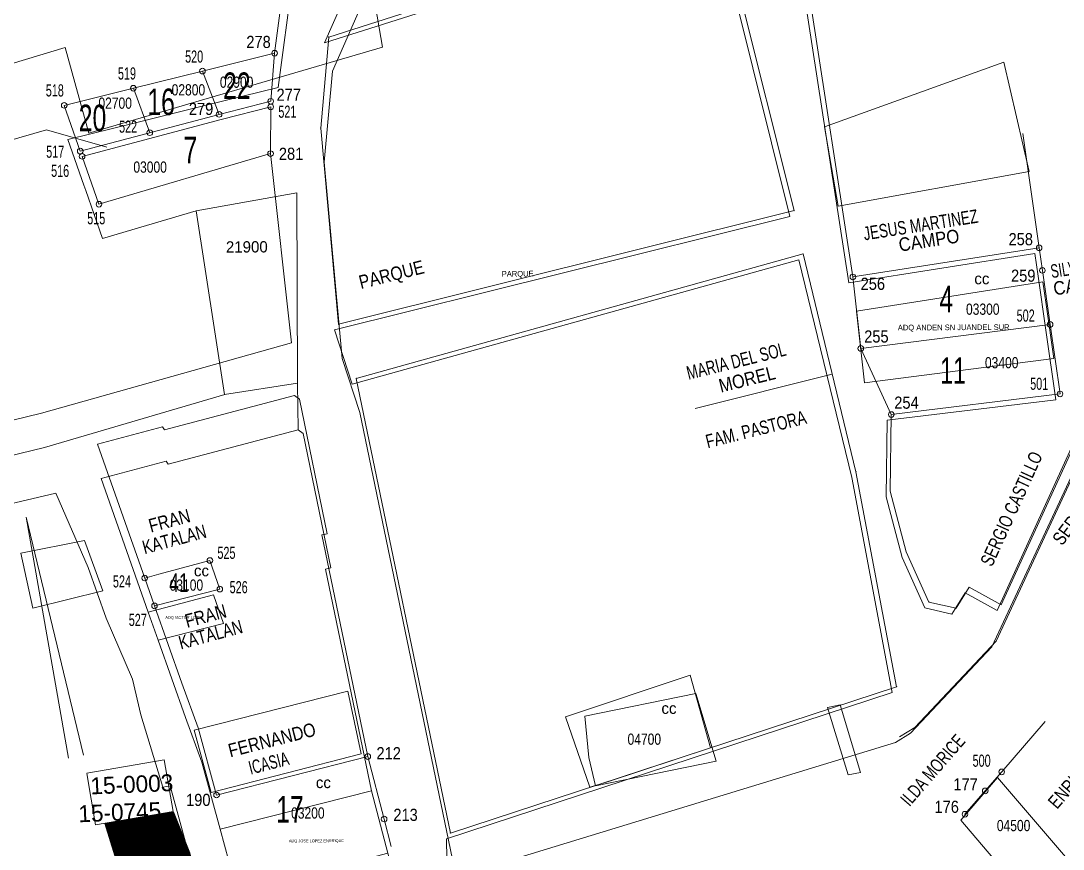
# Model space of a CAD drawing. Header units: inches. Extents: x 610851 to 630254, y 1234683 to 1264905.
# Drawn here: x 623063.3 to 623248.4, y 1244450.3 to 1244597.3 of the extents above; entities that cross this region are included whole.
import ezdxf
from ezdxf.enums import TextEntityAlignment as Align

# ---------------------------------------------------------------- set-up
doc = ezdxf.new("R2010")
doc.units = ezdxf.units.IN
doc.header["$MEASUREMENT"] = 0
for name, color, linetype, lineweight in [('ACTUALIZACION SIT 2011', 7, 'Continuous', 0), ('LAYER000', 7, 'Continuous', 0), ('Level 2', 7, 'Continuous', 0), ('Level 20', 7, 'Continuous', 0), ('Level 3', 7, 'Continuous', 0), ('Level 4', 7, 'Continuous', 0), ('Level 51', 7, 'Continuous', 0), ('Level 7', 7, 'Continuous', 0), ('New Level (0)', 7, 'Continuous', 0), ('PARCELAS', 7, 'Continuous', 0)]:
    doc.layers.add(name, color=color, linetype=linetype, lineweight=lineweight)
doc.styles.add('Styledgn000', font='dgn000.shx')
doc.styles.add('Styledgn003', font='dgn003.shx')
doc.styles.add('Styledgn032', font='dgn032.shx')
doc.styles.add('Styledgn100', font='dgn100.shx')
doc.styles.add('Styledgn108', font='dgn108.shx')
doc.styles.add('Styledgn148', font='dgn148.shx')

msp = doc.modelspace()

# ---------------------------------------------------------------- hatches: boundary and pattern name
h = msp.add_hatch()
h.set_pattern_fill('ANSI31', color=2, angle=-5.1544827)
h.set_pattern_definition([(39.845517273, (-109282.36893, 61008.7882), (-0.080089980256, 0.095971845155), [])])
h.paths.add_polyline_path([(623094.50478, 1244444.08508), (623071.20673, 1244439.59003), (623049.3889, 1244435.14219), (623048.01309, 1244441.15009), (623070.59267, 1244443.80224), (623081.09793, 1244445.83666), (623078.2715, 1244454.79682), (623090.35747, 1244456.87942), (623093.2968, 1244449.61597)])

# ---------------------------------------------------------------- linework, layer by layer
at = {"color": 2}
msp.add_lwpolyline([(623094.50478, 1244444.08508), (623071.20673, 1244439.59003), (623049.3889, 1244435.14219), (623048.01309, 1244441.15009), (623070.59267, 1244443.80224), (623081.09793, 1244445.83666), (623078.2715, 1244454.79682), (623090.35747, 1244456.87942), (623093.2968, 1244449.61597)], close=True, dxfattribs=at)
at = {"layer": 'ACTUALIZACION SIT 2011', "color": 30, "linetype": 'Continuous', "lineweight": 0}
for q in [(623071.78549, 1244466.38656), (623074.47881, 1244466.9483)]:
    msp.add_line((623064.26517, 1244509.1808), q, dxfattribs=at)
at = {"layer": 'ACTUALIZACION SIT 2011', "color": 30, "linetype": 'Continuous', "lineweight": 0, "flags": 128}
msp.add_lwpolyline([(623075.02005, 1244463.75556), (623088.80218, 1244466.09934), (623088.80218, 1244466.09934), (623090.37524, 1244456.96379), (623090.37524, 1244456.96379), (623076.59828, 1244454.58981), (623076.59828, 1244454.58981), (623075.02906, 1244463.68543), (623075.02906, 1244463.68543)], dxfattribs=at)
at = {"layer": 'LAYER000', "color": 4, "linetype": 'Continuous', "lineweight": 0}
for p, q in [((623108.38959, 1244591.57326), (623110.90429, 1244610.69226)), ((623108.38959, 1244591.57326), (623110.90429, 1244610.69226)), ((623108.38959, 1244591.57326), (623110.90429, 1244610.69226)), ((623203.03629, 1244603.89266), (623211.07609, 1244551.84566)), ((623203.03629, 1244603.89266), (623211.07609, 1244551.84566)), ((623203.03629, 1244603.89266), (623211.07609, 1244551.84566)), ((623111.41129, 1244540.12826), (623107.66939, 1244573.74426)), ((623111.41129, 1244540.12826), (623107.66939, 1244573.74426)), ((623111.41129, 1244540.12826), (623107.66939, 1244573.74426)), ((623237.43289, 1244493.64866), (623264.12519, 1244552.16166)), ((623237.43289, 1244493.64866), (623264.12519, 1244552.16166)), ((623237.43289, 1244493.64866), (623264.12519, 1244552.16166)), ((623111.90999, 1244530.78796), (623088.83589, 1244524.71196)), ((623111.90999, 1244530.78796), (623088.83589, 1244524.71196)), ((623111.90999, 1244530.78796), (623088.83589, 1244524.71196)), ((623112.79099, 1244530.14896), (623111.90999, 1244530.78796)), ((623112.79099, 1244530.14896), (623111.90999, 1244530.78796)), ((623112.79099, 1244530.14896), (623111.90999, 1244530.78796)), ((623117.71739, 1244506.25296), (623112.79099, 1244530.14896)), ((623117.71739, 1244506.25296), (623112.79099, 1244530.14896)), ((623117.71739, 1244506.25296), (623112.79099, 1244530.14896)), ((623217.89459, 1244527.41666), (623217.70589, 1244513.82166)), ((623217.89459, 1244527.41666), (623217.70589, 1244513.82166)), ((623217.89459, 1244527.41666), (623217.70589, 1244513.82166)), ((623088.48269, 1244525.22496), (623076.93449, 1244522.15596)), ((623088.48269, 1244525.22496), (623076.93449, 1244522.15596)), ((623088.48269, 1244525.22496), (623076.93449, 1244522.15596)), ((623088.83589, 1244524.71196), (623088.48269, 1244525.22496)), ((623088.83589, 1244524.71196), (623088.48269, 1244525.22496)), ((623088.83589, 1244524.71196), (623088.48269, 1244525.22496)), ((623076.93449, 1244522.15596), (623085.31312, 1244498.38962)), ((623076.93449, 1244522.15596), (623085.31312, 1244498.38962)), ((623076.93449, 1244522.15596), (623085.31312, 1244498.38962)), ((623251.39449, 1244519.13666), (623236.49829, 1244487.21366)), ((623251.39449, 1244519.13666), (623236.49829, 1244487.21366)), ((623251.39449, 1244519.13666), (623236.49829, 1244487.21366)), ((623217.70589, 1244513.82166), (623220.56819, 1244503.03866)), ((623217.70589, 1244513.82166), (623220.56819, 1244503.03866)), ((623217.70589, 1244513.82166), (623220.56819, 1244503.03866)), ((623116.75769, 1244506.04296), (623117.71739, 1244506.25296)), ((623116.75769, 1244506.04296), (623117.71739, 1244506.25296)), ((623116.75769, 1244506.04296), (623117.71739, 1244506.25296)), ((623124.93209, 1244466.70696), (623116.75769, 1244506.04296)), ((623124.93209, 1244466.70696), (623116.75769, 1244506.04296)), ((623124.93209, 1244466.70696), (623116.75769, 1244506.04296)), ((623220.56819, 1244503.03866), (623224.58689, 1244494.11166)), ((623220.56819, 1244503.03866), (623224.58689, 1244494.11166)), ((623220.56819, 1244503.03866), (623224.58689, 1244494.11166)), ((623229.39059, 1244493.02666), (623231.75809, 1244496.78566)), ((623229.39059, 1244493.02666), (623231.75809, 1244496.78566)), ((623229.39059, 1244493.02666), (623231.75809, 1244496.78566)), ((623231.75809, 1244496.78566), (623237.43289, 1244493.64866)), ((623231.75809, 1244496.78566), (623237.43289, 1244493.64866)), ((623231.75809, 1244496.78566), (623237.43289, 1244493.64866)), ((623087.05534, 1244493.44773), (623091.90129, 1244479.70196)), ((623087.05534, 1244493.44773), (623091.90129, 1244479.70196)), ((623087.05534, 1244493.44773), (623091.90129, 1244479.70196)), ((623224.58689, 1244494.11166), (623229.39059, 1244493.02666)), ((623224.58689, 1244494.11166), (623229.39059, 1244493.02666)), ((623224.58689, 1244494.11166), (623229.39059, 1244493.02666)), ((623236.49829, 1244487.21366), (623222.07329, 1244471.88766)), ((623236.49829, 1244487.21366), (623222.07329, 1244471.88766)), ((623236.49829, 1244487.21366), (623222.07329, 1244471.88766)), ((623091.90129, 1244479.70196), (623094.78969, 1244471.77296)), ((623091.90129, 1244479.70196), (623094.78969, 1244471.77296)), ((623091.90129, 1244479.70196), (623094.78969, 1244471.77296)), ((623094.78969, 1244471.77296), (623098.07749, 1244459.87496)), ((623094.78969, 1244471.77296), (623098.07749, 1244459.87496)), ((623094.78969, 1244471.77296), (623098.07749, 1244459.87496)), ((623222.07329, 1244471.88766), (623219.37389, 1244470.22066)), ((623222.07329, 1244471.88766), (623219.37389, 1244470.22066)), ((623222.07329, 1244471.88766), (623219.37389, 1244470.22066)), ((623129.10359, 1244450.73896), (623127.83889, 1244455.60796)), ((623129.10359, 1244450.73896), (623127.83889, 1244455.60796)), ((623129.10359, 1244450.73896), (623127.83889, 1244455.60796))]:
    msp.add_line(p, q, dxfattribs=at)
at = {"layer": 'LAYER000', "color": 4, "linetype": 'Continuous', "lineweight": 0, "flags": 128}
for points in [[(622964.80969, 1244736.16426), (623003.78729, 1244604.57326), (623005.49279, 1244605.05726), (623011.12349, 1244583.67326), (623013.64119, 1244571.34626), (623014.35509, 1244569.18526), (623015.02919, 1244567.93526), (623016.09069, 1244566.76326), (623017.47849, 1244565.93326), (623024.70389, 1244567.86826), (623036.72169, 1244521.48226), (623038.09739, 1244520.64726), (623066.99429, 1244527.67226), (623111.41129, 1244540.12826)], [(622964.80969, 1244736.16426), (623003.78729, 1244604.57326), (623005.49279, 1244605.05726), (623011.12349, 1244583.67326), (623013.64119, 1244571.34626), (623014.35509, 1244569.18526), (623015.02919, 1244567.93526), (623016.09069, 1244566.76326), (623017.47849, 1244565.93326), (623024.70389, 1244567.86826), (623036.72169, 1244521.48226), (623038.09739, 1244520.64726), (623066.99429, 1244527.67226), (623111.41129, 1244540.12826)], [(622964.80969, 1244736.16426), (623003.78729, 1244604.57326), (623005.49279, 1244605.05726), (623011.12349, 1244583.67326), (623013.64119, 1244571.34626), (623014.35509, 1244569.18526), (623015.02919, 1244567.93526), (623016.09069, 1244566.76326), (623017.47849, 1244565.93326), (623024.70389, 1244567.86826), (623036.72169, 1244521.48226), (623038.09739, 1244520.64726), (623066.99429, 1244527.67226), (623111.41129, 1244540.12826)], [(623200.62629, 1244563.62146), (623190.79279, 1244603.13246), (623169.88119, 1244608.41446), (623143.59979, 1244602.62246), (623117.99299, 1244594.44146)], [(623200.62629, 1244563.62146), (623190.79279, 1244603.13246), (623169.88119, 1244608.41446), (623143.59979, 1244602.62246), (623117.99299, 1244594.44146)], [(623200.62629, 1244563.62146), (623190.79279, 1244603.13246), (623169.88119, 1244608.41446), (623143.59979, 1244602.62246), (623117.99299, 1244594.44146)], [(623117.99299, 1244594.44146), (623116.57079, 1244578.28746), (623119.75099, 1244543.45746)], [(623117.99299, 1244594.44146), (623116.57079, 1244578.28746), (623119.75099, 1244543.45746)], [(623117.99299, 1244594.44146), (623116.57079, 1244578.28746), (623119.75099, 1244543.45746)], [(623119.75099, 1244543.45746), (623200.62629, 1244563.62146)], [(623119.75099, 1244543.45746), (623200.62629, 1244563.62146)], [(623119.75099, 1244543.45746), (623200.62629, 1244563.62146)], [(623122.87169, 1244533.83846), (623139.62259, 1244453.10846), (623218.82429, 1244479.07546), (623211.60499, 1244517.26046), (623202.24319, 1244555.92346)], [(623202.24319, 1244555.92346), (623122.87169, 1244533.83846)], [(623122.87169, 1244533.83846), (623139.62259, 1244453.10846), (623218.82429, 1244479.07546), (623211.60499, 1244517.26046), (623202.24319, 1244555.92346)], [(623202.24319, 1244555.92346), (623122.87169, 1244533.83846)], [(623122.87169, 1244533.83846), (623139.62259, 1244453.10846), (623218.82429, 1244479.07546), (623211.60499, 1244517.26046), (623202.24319, 1244555.92346)], [(623202.24319, 1244555.92346), (623122.87169, 1244533.83846)]]:
    msp.add_lwpolyline(points, dxfattribs=at)
at = {"layer": 'LAYER000', "color": 1, "linetype": 'Continuous', "lineweight": 0, "flags": 128}
for points in [[(623051.23049, 1244573.14461), (623067.86063, 1244577.9549), (623078.607, 1244574.90378)], [(623051.23049, 1244573.14461), (623067.86063, 1244577.9549), (623078.607, 1244574.90378)], [(623051.23049, 1244573.14461), (623067.86063, 1244577.9549), (623078.607, 1244574.90378)], [(623244.15729, 1244557.03266), (623241.25041, 1244577.34136)], [(623244.15729, 1244557.03266), (623241.25041, 1244577.34136)], [(623244.15729, 1244557.03266), (623241.25041, 1244577.34136)], [(623207.41236, 1244534.57549), (623183.07225, 1244528.50696)], [(623207.41236, 1244534.57549), (623183.07225, 1244528.50696)], [(623207.41236, 1244534.57549), (623183.07225, 1244528.50696)], [(623237.50333, 1244463.98021), (623245.25282, 1244472.9134)], [(623237.50333, 1244463.98021), (623245.25282, 1244472.9134)], [(623237.50333, 1244463.98021), (623245.25282, 1244472.9134)]]:
    msp.add_lwpolyline(points, dxfattribs=at)
at = {"layer": 'LAYER000', "color": 1, "linetype": 'Continuous', "lineweight": 0}
for p in [(623117.99299, 1244594.44646), (623117.99299, 1244594.44646), (623117.99299, 1244594.44646), (623200.62629, 1244563.62646), (623200.62629, 1244563.62646), (623200.62629, 1244563.62646), (623202.24319, 1244555.92846), (623202.24319, 1244555.92846), (623202.24319, 1244555.92846), (623244.15729, 1244557.03266), (623244.15729, 1244557.03266), (623244.15729, 1244557.03266), (623211.07609, 1244551.85066), (623211.07609, 1244551.85066), (623211.07609, 1244551.85066), (623119.75099, 1244543.46246), (623119.75099, 1244543.46246), (623119.75099, 1244543.46246), (623212.47779, 1244539.15566), (623212.47779, 1244539.15566), (623212.47779, 1244539.15566), (623122.87169, 1244533.84346), (623122.87169, 1244533.84346), (623122.87169, 1244533.84346), (623224.58689, 1244494.11666), (623224.58689, 1244494.11666), (623224.58689, 1244494.11666), (623218.82429, 1244479.08046), (623218.82429, 1244479.08046), (623218.82429, 1244479.08046), (623230.97409, 1244456.45866), (623230.97409, 1244456.45866), (623230.97409, 1244456.45866), (623139.62259, 1244453.11346), (623139.62259, 1244453.11346), (623139.62259, 1244453.11346)]:
    msp.add_point(p, dxfattribs=at)
at = {"layer": 'LAYER000', "color": 4, "linetype": 'Continuous', "lineweight": 0}
for p in [(623116.57079, 1244578.29246), (623116.57079, 1244578.29246), (623116.57079, 1244578.29246), (623211.60499, 1244517.26546), (623211.60499, 1244517.26546), (623211.60499, 1244517.26546)]:
    msp.add_point(p, dxfattribs=at)
at = {"layer": 'Level 2', "color": 1, "linetype": 'Continuous', "lineweight": 0, "flags": 128}
for points in [[(623127.53858, 1244592.6492), (623098.77758, 1244759.7852), (623098.65858, 1244762.6612)], [(623127.53858, 1244592.6492), (623098.77758, 1244759.7852), (623098.65858, 1244762.6612)], [(623127.53858, 1244592.6492), (623098.77758, 1244759.7852), (623098.65858, 1244762.6612)], [(623057.71758, 1244571.5922), (623051.95658, 1244586.7842), (623071.18258, 1244592.5752), (623075.42058, 1244577.3672), (623127.53858, 1244592.6492)], [(623057.71758, 1244571.5922), (623051.95658, 1244586.7842), (623071.18258, 1244592.5752), (623075.42058, 1244577.3672), (623127.53858, 1244592.6492)], [(623057.71758, 1244571.5922), (623051.95658, 1244586.7842), (623071.18258, 1244592.5752), (623075.42058, 1244577.3672), (623127.53858, 1244592.6492)]]:
    msp.add_lwpolyline(points, dxfattribs=at)
at = {"layer": 'Level 2', "color": 6, "linetype": 'Continuous', "lineweight": 0, "flags": 128}
for points in [[(623085.62358, 1244730.1532), (623090.72858, 1244711.8922), (623087.23158, 1244711.1552), (623095.81158, 1244693.2172), (623103.76458, 1244660.9762), (623104.15958, 1244657.0142), (623110.22658, 1244631.0132), (623111.64858, 1244612.6232), (623111.54958, 1244604.6162), (623109.03458, 1244585.4972), (623096.22358, 1244582.3202), (623083.94558, 1244579.2752), (623071.66658, 1244576.2302), (623074.51958, 1244568.1172), (623074.85158, 1244567.1732), (623077.83658, 1244558.6832), (623094.43892, 1244563.5589)], [(623085.62358, 1244730.1532), (623090.72858, 1244711.8922), (623087.23158, 1244711.1552), (623095.81158, 1244693.2172), (623103.76458, 1244660.9762), (623104.15958, 1244657.0142), (623110.22658, 1244631.0132), (623111.64858, 1244612.6232), (623111.54958, 1244604.6162), (623109.03458, 1244585.4972), (623096.22358, 1244582.3202), (623083.94558, 1244579.2752), (623071.66658, 1244576.2302), (623074.51958, 1244568.1172), (623074.85158, 1244567.1732), (623077.83658, 1244558.6832), (623094.43892, 1244563.5589)], [(623127.97674, 1244347.28036), (623138.82458, 1244351.2402), (623118.87358, 1244402.9592), (623120.38758, 1244405.9032), (623136.94858, 1244412.3422), (623140.42258, 1244439.8062), (623140.26858, 1244447.0332), (623123.51758, 1244527.7632), (623120.39658, 1244537.3822), (623117.21658, 1244572.2122), (623118.63858, 1244588.3652), (623124.31958, 1244601.2512), (623122.83358, 1244627.8682), (623120.18058, 1244627.6412), (623104.23558, 1244702.1952), (623096.26658, 1244728.2062)], [(623127.97674, 1244347.28036), (623138.82458, 1244351.2402), (623118.87358, 1244402.9592), (623120.38758, 1244405.9032), (623136.94858, 1244412.3422), (623140.42258, 1244439.8062), (623140.26858, 1244447.0332), (623123.51758, 1244527.7632), (623120.39658, 1244537.3822), (623117.21658, 1244572.2122), (623118.63858, 1244588.3652), (623124.31958, 1244601.2512), (623122.83358, 1244627.8682), (623120.18058, 1244627.6412), (623104.23558, 1244702.1952), (623096.26658, 1244728.2062)], [(623263.38487, 1244551.13846), (623236.69287, 1244492.62546), (623231.01787, 1244495.76246), (623228.65087, 1244492.00346), (623223.84687, 1244493.08846), (623219.82787, 1244502.01546), (623216.96587, 1244512.79846), (623217.15487, 1244526.39346), (623247.13087, 1244530.05446), (623245.36587, 1244542.38946), (623243.99187, 1244551.99146), (623243.41687, 1244556.00446), (623210.33587, 1244550.82246), (623202.29587, 1244602.86946), (623176.26987, 1244636.18946), (623201.84887, 1244649.73546), (623211.71087, 1244665.29946), (623216.04887, 1244663.64046), (623254.39287, 1244656.65146)], [(623263.38487, 1244551.13846), (623236.69287, 1244492.62546), (623231.01787, 1244495.76246), (623228.65087, 1244492.00346), (623223.84687, 1244493.08846), (623219.82787, 1244502.01546), (623216.96587, 1244512.79846), (623217.15487, 1244526.39346), (623247.13087, 1244530.05446), (623245.36587, 1244542.38946), (623243.99187, 1244551.99146), (623243.41687, 1244556.00446), (623210.33587, 1244550.82246), (623202.29587, 1244602.86946), (623176.26987, 1244636.18946), (623201.84887, 1244649.73546), (623211.71087, 1244665.29946), (623216.04887, 1244663.64046), (623254.39287, 1244656.65146)], [(623263.38487, 1244551.13846), (623236.69287, 1244492.62546), (623231.01787, 1244495.76246), (623228.65087, 1244492.00346), (623223.84687, 1244493.08846), (623219.82787, 1244502.01546), (623216.96587, 1244512.79846), (623217.15487, 1244526.39346), (623247.13087, 1244530.05446), (623245.36587, 1244542.38946), (623243.99187, 1244551.99146), (623243.41687, 1244556.00446), (623210.33587, 1244550.82246), (623202.29587, 1244602.86946), (623176.26987, 1244636.18946), (623201.84887, 1244649.73546), (623211.71087, 1244665.29946), (623216.04887, 1244663.64046), (623254.39287, 1244656.65146)], [(623182.56787, 1244614.22946), (623164.05287, 1244614.01046), (623122.93387, 1244606.30346), (623117.25287, 1244593.41746), (623142.85987, 1244601.59946), (623169.14087, 1244607.39146), (623190.05287, 1244602.10946), (623199.88587, 1244562.59846), (623119.01087, 1244542.43446), (623122.13187, 1244532.81546), (623201.50287, 1244554.89946), (623210.86487, 1244516.23746), (623218.08387, 1244478.05246), (623138.88287, 1244452.08546), (623139.03687, 1244444.85846), (623218.63387, 1244469.19746), (623221.33287, 1244470.86446), (623235.75787, 1244486.19046), (623250.65387, 1244518.11346)], [(623182.56787, 1244614.22946), (623164.05287, 1244614.01046), (623122.93387, 1244606.30346), (623117.25287, 1244593.41746), (623142.85987, 1244601.59946), (623169.14087, 1244607.39146), (623190.05287, 1244602.10946), (623199.88587, 1244562.59846), (623119.01087, 1244542.43446), (623122.13187, 1244532.81546), (623201.50287, 1244554.89946), (623210.86487, 1244516.23746), (623218.08387, 1244478.05246), (623138.88287, 1244452.08546), (623139.03687, 1244444.85846), (623218.63387, 1244469.19746), (623221.33287, 1244470.86446), (623235.75787, 1244486.19046), (623250.65387, 1244518.11346)], [(623182.56787, 1244614.22946), (623164.05287, 1244614.01046), (623122.93387, 1244606.30346), (623117.25287, 1244593.41746), (623142.85987, 1244601.59946), (623169.14087, 1244607.39146), (623190.05287, 1244602.10946), (623199.88587, 1244562.59846), (623119.01087, 1244542.43446), (623122.13187, 1244532.81546), (623201.50287, 1244554.89946), (623210.86487, 1244516.23746), (623218.08387, 1244478.05246), (623138.88287, 1244452.08546), (623139.03687, 1244444.85846), (623218.63387, 1244469.19746), (623221.33287, 1244470.86446), (623235.75787, 1244486.19046), (623250.65387, 1244518.11346)], [(623112.45082, 1244532.96455), (623112.32057, 1244566.77872), (623094.4387, 1244563.55957), (623099.50067, 1244530.96376), (623112.45082, 1244532.96455)], [(623112.45082, 1244532.96455), (623112.32057, 1244566.77872), (623094.4387, 1244563.55957), (623099.50067, 1244530.96376), (623112.45082, 1244532.96455)], [(623112.45082, 1244532.96455), (623112.32057, 1244566.77872), (623094.4387, 1244563.55957), (623099.50067, 1244530.96376), (623112.45082, 1244532.96455)], [(623253.81387, 1244443.09746), (623236.76287, 1244462.95646), (623233.83387, 1244459.58046), (623230.23387, 1244455.43046), (623246.31087, 1244436.50946)], [(623253.81387, 1244443.09746), (623236.76287, 1244462.95646), (623233.83387, 1244459.58046), (623230.23387, 1244455.43046), (623246.31087, 1244436.50946)], [(623253.81387, 1244443.09746), (623236.76287, 1244462.95646), (623233.83387, 1244459.58046), (623230.23387, 1244455.43046), (623246.31087, 1244436.50946)]]:
    msp.add_lwpolyline(points, dxfattribs=at)
at = {"layer": 'Level 20', "color": 2, "linetype": 'Continuous', "lineweight": 0, "flags": 128}
for points in [[(623099.51903, 1244530.96105), (623067.53958, 1244521.5962), (623038.74258, 1244514.5712), (623037.36758, 1244515.4062), (623025.34958, 1244561.7922), (623018.12358, 1244559.8572), (623016.73658, 1244560.6872), (623015.67458, 1244561.8592), (623015.00058, 1244563.1092), (623014.28658, 1244565.2702), (623011.76858, 1244577.5972), (623006.13858, 1244598.9812), (623004.43258, 1244598.4972), (622965.45558, 1244730.0882)], [(623099.51903, 1244530.96105), (623067.53958, 1244521.5962), (623038.74258, 1244514.5712), (623037.36758, 1244515.4062), (623025.34958, 1244561.7922), (623018.12358, 1244559.8572), (623016.73658, 1244560.6872), (623015.67458, 1244561.8592), (623015.00058, 1244563.1092), (623014.28658, 1244565.2702), (623011.76858, 1244577.5972), (623006.13858, 1244598.9812), (623004.43258, 1244598.4972), (622965.45558, 1244730.0882)], [(623099.51903, 1244530.96105), (623067.53958, 1244521.5962), (623038.74258, 1244514.5712), (623037.36758, 1244515.4062), (623025.34958, 1244561.7922), (623018.12358, 1244559.8572), (623016.73658, 1244560.6872), (623015.67458, 1244561.8592), (623015.00058, 1244563.1092), (623014.28658, 1244565.2702), (623011.76858, 1244577.5972), (623006.13858, 1244598.9812), (623004.43258, 1244598.4972), (622965.45558, 1244730.0882)], [(623085.62358, 1244730.1532), (623090.72858, 1244711.8922), (623087.23158, 1244711.1552), (623095.81158, 1244693.2172), (623103.76458, 1244660.9762), (623104.15958, 1244657.0142), (623110.22658, 1244631.0132), (623111.64858, 1244612.6232), (623111.54958, 1244604.6162), (623109.03458, 1244585.4972), (623096.22358, 1244582.3202), (623083.94558, 1244579.2752), (623071.66658, 1244576.2302), (623074.51958, 1244568.1172), (623074.85158, 1244567.1732), (623077.83658, 1244558.6832), (623094.43892, 1244563.5589)], [(623127.97674, 1244347.28036), (623138.82458, 1244351.2402), (623118.87358, 1244402.9592), (623120.38758, 1244405.9032), (623136.94858, 1244412.3422), (623140.42258, 1244439.8062), (623140.26858, 1244447.0332), (623123.51758, 1244527.7632), (623120.39658, 1244537.3822), (623117.21658, 1244572.2122), (623118.63858, 1244588.3652), (623124.31958, 1244601.2512), (623122.83358, 1244627.8682), (623120.18058, 1244627.6412), (623104.23558, 1244702.1952), (623096.26658, 1244728.2062)], [(623208.48864, 1244564.40742), (623206.04216, 1244578.49432), (623237.87447, 1244589.96918), (623242.39859, 1244570.57366), (623208.48864, 1244564.40742)], [(623208.48864, 1244564.40742), (623206.04216, 1244578.49432), (623237.87447, 1244589.96918), (623242.39859, 1244570.57366), (623208.48864, 1244564.40742)], [(623208.48864, 1244564.40742), (623206.04216, 1244578.49432), (623237.87447, 1244589.96918), (623242.39859, 1244570.57366), (623208.48864, 1244564.40742)], [(623211.71958, 1244545.7742), (623244.80058, 1244550.9562), (623245.37558, 1244546.9432), (623246.74958, 1244537.3412), (623213.12158, 1244533.0792), (623211.71958, 1244545.7742)], [(623211.71958, 1244545.7742), (623244.80058, 1244550.9562), (623245.37558, 1244546.9432), (623246.74958, 1244537.3412), (623213.12158, 1244533.0792), (623211.71958, 1244545.7742)], [(623211.71958, 1244545.7742), (623244.80058, 1244550.9562), (623245.37558, 1244546.9432), (623246.74958, 1244537.3412), (623213.12158, 1244533.0792), (623211.71958, 1244545.7742)], [(623112.43367, 1244532.96579), (623112.55558, 1244524.7122), (623113.43658, 1244524.0732), (623118.36258, 1244500.1772), (623117.40358, 1244499.9672), (623125.57758, 1244460.6312), (623098.72258, 1244453.7992), (623101.81258, 1244442.4412), (623128.48458, 1244449.5322), (623129.74858, 1244444.6632), (623129.49958, 1244440.5322), (623129.13758, 1244437.5752), (623128.44558, 1244434.4612), (623127.37458, 1244431.1292), (623126.16658, 1244427.9852), (623125.19958, 1244425.8932), (623122.91958, 1244423.4022), (623107.74558, 1244420.0672), (623099.46858, 1244421.5652), (623055.94658, 1244411.8482)], [(623112.43367, 1244532.96579), (623112.55558, 1244524.7122), (623113.43658, 1244524.0732), (623118.36258, 1244500.1772), (623117.40358, 1244499.9672), (623125.57758, 1244460.6312), (623098.72258, 1244453.7992), (623101.81258, 1244442.4412), (623128.48458, 1244449.5322), (623129.74858, 1244444.6632), (623129.49958, 1244440.5322), (623129.13758, 1244437.5752), (623128.44558, 1244434.4612), (623127.37458, 1244431.1292), (623126.16658, 1244427.9852), (623125.19958, 1244425.8932), (623122.91958, 1244423.4022), (623107.74558, 1244420.0672), (623099.46858, 1244421.5652), (623055.94658, 1244411.8482)], [(623112.43367, 1244532.96579), (623112.55558, 1244524.7122), (623113.43658, 1244524.0732), (623118.36258, 1244500.1772), (623117.40358, 1244499.9672), (623125.57758, 1244460.6312), (623098.72258, 1244453.7992), (623101.81258, 1244442.4412), (623128.48458, 1244449.5322), (623129.74858, 1244444.6632), (623129.49958, 1244440.5322), (623129.13758, 1244437.5752), (623128.44558, 1244434.4612), (623127.37458, 1244431.1292), (623126.16658, 1244427.9852), (623125.19958, 1244425.8932), (623122.91958, 1244423.4022), (623107.74558, 1244420.0672), (623099.46858, 1244421.5652), (623055.94658, 1244411.8482)], [(623039.59058, 1244506.4132), (623069.56058, 1244513.4522), (623075.26858, 1244500.2372), (623078.45758, 1244491.2522), (623083.14358, 1244480.4422), (623084.62158, 1244474.1292), (623088.53758, 1244461.2522), (623089.86258, 1244461.5102), (623094.36258, 1244445.0122), (623099.46858, 1244421.5652), (623107.74558, 1244420.0672), (623101.81258, 1244442.4412), (623098.72258, 1244453.7992), (623095.43558, 1244465.6972), (623092.54658, 1244473.6262), (623087.70058, 1244487.3722), (623099.30558, 1244490.3482), (623097.54658, 1244495.4332), (623085.95858, 1244492.3142), (623077.57958, 1244516.0802), (623089.12858, 1244519.1492), (623089.48158, 1244518.6362), (623112.55558, 1244524.7122), (623112.55524, 1244524.71869)], [(623039.59058, 1244506.4132), (623069.56058, 1244513.4522), (623075.26858, 1244500.2372), (623078.45758, 1244491.2522), (623083.14358, 1244480.4422), (623084.62158, 1244474.1292), (623088.53758, 1244461.2522), (623089.86258, 1244461.5102), (623094.36258, 1244445.0122), (623099.46858, 1244421.5652), (623107.74558, 1244420.0672), (623101.81258, 1244442.4412), (623098.72258, 1244453.7992), (623095.43558, 1244465.6972), (623092.54658, 1244473.6262), (623087.70058, 1244487.3722), (623099.30558, 1244490.3482), (623097.54658, 1244495.4332), (623085.95858, 1244492.3142), (623077.57958, 1244516.0802), (623089.12858, 1244519.1492), (623089.48158, 1244518.6362), (623112.55558, 1244524.7122), (623112.55524, 1244524.71869)], [(623039.59058, 1244506.4132), (623069.56058, 1244513.4522), (623075.26858, 1244500.2372), (623078.45758, 1244491.2522), (623083.14358, 1244480.4422), (623084.62158, 1244474.1292), (623088.53758, 1244461.2522), (623089.86258, 1244461.5102), (623094.36258, 1244445.0122), (623099.46858, 1244421.5652), (623107.74558, 1244420.0672), (623101.81258, 1244442.4412), (623098.72258, 1244453.7992), (623095.43558, 1244465.6972), (623092.54658, 1244473.6262), (623087.70058, 1244487.3722), (623099.30558, 1244490.3482), (623097.54658, 1244495.4332), (623085.95858, 1244492.3142), (623077.57958, 1244516.0802), (623089.12858, 1244519.1492), (623089.48158, 1244518.6362), (623112.55558, 1244524.7122), (623112.55524, 1244524.71869)], [(623097.54458, 1244495.4372), (623099.30358, 1244490.3522), (623087.69858, 1244487.3762), (623085.95658, 1244492.3182), (623097.54458, 1244495.4372)], [(623097.54458, 1244495.4372), (623099.30358, 1244490.3522), (623087.69858, 1244487.3762), (623085.95658, 1244492.3182), (623097.54458, 1244495.4372)], [(623097.54458, 1244495.4372), (623099.30358, 1244490.3522), (623087.69858, 1244487.3762), (623085.95658, 1244492.3182), (623097.54458, 1244495.4372)], [(623163.48635, 1244473.85697), (623183.19735, 1244477.87497), (623186.79935, 1244465.87497), (623165.38135, 1244461.50397), (623164.17635, 1244466.54697), (623163.48635, 1244473.85697)], [(623163.48635, 1244473.85697), (623183.19735, 1244477.87497), (623186.79935, 1244465.87497), (623165.38135, 1244461.50397), (623164.17635, 1244466.54697), (623163.48635, 1244473.85697)], [(623163.48635, 1244473.85697), (623183.19735, 1244477.87497), (623186.79935, 1244465.87497), (623165.38135, 1244461.50397), (623164.17635, 1244466.54697), (623163.48635, 1244473.85697)], [(623208.79658, 1244475.8832), (623212.42058, 1244463.8962), (623210.21658, 1244463.4382), (623206.58658, 1244475.4172), (623208.79658, 1244475.8832)], [(623208.79658, 1244475.8832), (623212.42058, 1244463.8962), (623210.21658, 1244463.4382), (623206.58658, 1244475.4172), (623208.79658, 1244475.8832)], [(623208.79658, 1244475.8832), (623212.42058, 1244463.8962), (623210.21658, 1244463.4382), (623206.58658, 1244475.4172), (623208.79658, 1244475.8832)], [(623098.72058, 1244453.8032), (623125.57558, 1244460.6352), (623128.48258, 1244449.5362), (623101.81058, 1244442.4452), (623098.72058, 1244453.8032)], [(623098.72058, 1244453.8032), (623125.57558, 1244460.6352), (623128.48258, 1244449.5362), (623101.81058, 1244442.4452), (623098.72058, 1244453.8032)], [(623098.72058, 1244453.8032), (623125.57558, 1244460.6352), (623128.48258, 1244449.5362), (623101.81058, 1244442.4452), (623098.72058, 1244453.8032)]]:
    msp.add_lwpolyline(points, dxfattribs=at)
at = {"layer": 'Level 3', "color": 6, "linetype": 'Continuous', "lineweight": 0}
for p, q in [((623071.02163, 1244582.30583), (623073.87402, 1244574.19264)), ((623071.02163, 1244582.30583), (623073.87402, 1244574.19264)), ((623071.02163, 1244582.30583), (623073.87402, 1244574.19264)), ((623107.66939, 1244573.74426), (623107.69242, 1244582.03326)), ((623107.66939, 1244573.74426), (623107.69242, 1244582.03326)), ((623107.66939, 1244573.74426), (623107.69242, 1244582.03326)), ((623211.07609, 1244551.84566), (623244.15729, 1244557.02766)), ((623211.07609, 1244551.84566), (623244.15729, 1244557.02766)), ((623211.07609, 1244551.84566), (623244.15729, 1244557.02766)), ((623244.15729, 1244557.02766), (623244.73169, 1244553.01466)), ((623244.15729, 1244557.02766), (623244.73169, 1244553.01466)), ((623244.15729, 1244557.02766), (623244.73169, 1244553.01466)), ((623212.47779, 1244539.15066), (623217.89459, 1244527.41666)), ((623212.47779, 1244539.15066), (623217.89459, 1244527.41666)), ((623212.47779, 1244539.15066), (623217.89459, 1244527.41666)), ((623127.83889, 1244455.60796), (623124.93209, 1244466.70696)), ((623127.83889, 1244455.60796), (623124.93209, 1244466.70696)), ((623127.83889, 1244455.60796), (623124.93209, 1244466.70696)), ((623230.97409, 1244456.45366), (623234.57419, 1244460.60366)), ((623230.97409, 1244456.45366), (623234.57419, 1244460.60366)), ((623230.97409, 1244456.45366), (623234.57419, 1244460.60366))]:
    msp.add_line(p, q, dxfattribs=at)
at = {"layer": 'Level 3', "color": 6, "linetype": 'Continuous', "lineweight": 0, "flags": 128}
for points in [[(623098.52649, 1244580.71226), (623095.57772, 1244588.39585), (623108.38959, 1244591.57326)], [(623098.52649, 1244580.71226), (623095.57772, 1244588.39585), (623108.38959, 1244591.57326)], [(623098.52649, 1244580.71226), (623095.57772, 1244588.39585), (623108.38959, 1244591.57326)], [(623107.69519, 1244583.03326), (623108.38959, 1244591.57326)], [(623107.69519, 1244583.03326), (623108.38959, 1244591.57326)], [(623107.69519, 1244583.03326), (623108.38959, 1244591.57326)], [(623095.57772, 1244588.39585), (623083.29968, 1244585.35084)], [(623095.57772, 1244588.39585), (623083.29968, 1244585.35084)], [(623095.57772, 1244588.39585), (623083.29968, 1244585.35084)], [(623083.29968, 1244585.35084), (623071.02163, 1244582.30583)], [(623083.29968, 1244585.35084), (623071.02163, 1244582.30583)], [(623083.29968, 1244585.35084), (623071.02163, 1244582.30583)], [(623083.29968, 1244585.35084), (623086.21341, 1244577.45593)], [(623083.29968, 1244585.35084), (623086.21341, 1244577.45593)], [(623083.29968, 1244585.35084), (623086.21341, 1244577.45593)], [(623107.69519, 1244583.03326), (623098.52649, 1244580.71226)], [(623107.69519, 1244583.03326), (623098.52649, 1244580.71226)], [(623107.69519, 1244583.03326), (623098.52649, 1244580.71226)], [(623098.88479, 1244579.77865), (623107.69242, 1244582.03326)], [(623098.88479, 1244579.77865), (623107.69242, 1244582.03326)], [(623098.88479, 1244579.77865), (623107.69242, 1244582.03326)], [(623098.52649, 1244580.71226), (623073.87402, 1244574.19264)], [(623098.52649, 1244580.71226), (623073.87402, 1244574.19264)], [(623098.52649, 1244580.71226), (623073.87402, 1244574.19264)], [(623098.88479, 1244579.77865), (623074.20569, 1244573.24924)], [(623098.88479, 1244579.77865), (623074.20569, 1244573.24924)], [(623098.88479, 1244579.77865), (623074.20569, 1244573.24924)], [(623074.20569, 1244573.24924), (623077.19075, 1244564.75869)], [(623074.20569, 1244573.24924), (623077.19075, 1244564.75869)], [(623074.20569, 1244573.24924), (623077.19075, 1244564.75869)], [(623077.19075, 1244564.75869), (623107.66939, 1244573.74426)], [(623077.19075, 1244564.75869), (623107.66939, 1244573.74426)], [(623077.19075, 1244564.75869), (623107.66939, 1244573.74426)], [(623212.47779, 1244539.15066), (623211.07609, 1244551.84566)], [(623212.47779, 1244539.15066), (623211.07609, 1244551.84566)], [(623212.47779, 1244539.15066), (623211.07609, 1244551.84566)], [(623244.73169, 1244553.01466), (623246.10609, 1244543.41252)], [(623244.73169, 1244553.01466), (623246.10609, 1244543.41252)], [(623244.73169, 1244553.01466), (623246.10609, 1244543.41252)], [(623246.10609, 1244543.41252), (623212.47779, 1244539.15066)], [(623246.10609, 1244543.41252), (623212.47779, 1244539.15066)], [(623246.10609, 1244543.41252), (623212.47779, 1244539.15066)], [(623246.10609, 1244543.41252), (623247.87156, 1244531.07823)], [(623246.10609, 1244543.41252), (623247.87156, 1244531.07823)], [(623246.10609, 1244543.41252), (623247.87156, 1244531.07823)], [(623247.87156, 1244531.07823), (623217.89459, 1244527.41666)], [(623247.87156, 1244531.07823), (623217.89459, 1244527.41666)], [(623247.87156, 1244531.07823), (623217.89459, 1244527.41666)], [(623096.90067, 1244501.5087), (623098.65965, 1244496.42438), (623087.05534, 1244493.44773)], [(623096.90067, 1244501.5087), (623098.65965, 1244496.42438), (623087.05534, 1244493.44773)], [(623096.90067, 1244501.5087), (623098.65965, 1244496.42438), (623087.05534, 1244493.44773)], [(623087.82375, 1244499.06542), (623096.90067, 1244501.5087)], [(623087.82375, 1244499.06542), (623096.90067, 1244501.5087)], [(623087.82375, 1244499.06542), (623096.90067, 1244501.5087)], [(623085.31312, 1244498.38962), (623087.82375, 1244499.06542)], [(623085.31312, 1244498.38962), (623087.82375, 1244499.06542)], [(623085.31312, 1244498.38962), (623087.82375, 1244499.06542)], [(623085.31312, 1244498.38962), (623087.05534, 1244493.44773)], [(623085.31312, 1244498.38962), (623087.05534, 1244493.44773)], [(623085.31312, 1244498.38962), (623087.05534, 1244493.44773)], [(623098.07749, 1244459.87496), (623124.93209, 1244466.70696)], [(623098.07749, 1244459.87496), (623124.93209, 1244466.70696)], [(623098.07749, 1244459.87496), (623124.93209, 1244466.70696)], [(623234.57419, 1244460.60366), (623237.50333, 1244463.98021)], [(623234.57419, 1244460.60366), (623237.50333, 1244463.98021)], [(623234.57419, 1244460.60366), (623237.50333, 1244463.98021)]]:
    msp.add_lwpolyline(points, dxfattribs=at)
at = {"layer": 'Level 4', "color": 5, "linetype": 'Continuous', "lineweight": 0}
for centre in [(623108.38959, 1244591.57326), (623108.38959, 1244591.57326), (623108.38959, 1244591.57326), (623095.57772, 1244588.39585), (623095.57772, 1244588.39585), (623095.57772, 1244588.39585), (623083.29968, 1244585.35084), (623083.29968, 1244585.35084), (623083.29968, 1244585.35084), (623107.69519, 1244583.03326), (623107.69519, 1244583.03326), (623107.69519, 1244583.03326), (623071.02163, 1244582.30583), (623071.02163, 1244582.30583), (623071.02163, 1244582.30583), (623098.52649, 1244580.71226), (623098.52649, 1244580.71226), (623098.52649, 1244580.71226), (623107.69242, 1244582.03326), (623107.69242, 1244582.03326), (623107.69242, 1244582.03326), (623086.21341, 1244577.45593), (623086.21341, 1244577.45593), (623086.21341, 1244577.45593), (623073.87402, 1244574.19264), (623073.87402, 1244574.19264), (623073.87402, 1244574.19264), (623107.66939, 1244573.74426), (623107.66939, 1244573.74426), (623107.66939, 1244573.74426), (623074.20569, 1244573.24924), (623074.20569, 1244573.24924), (623074.20569, 1244573.24924), (623077.19075, 1244564.75869), (623077.19075, 1244564.75869), (623077.19075, 1244564.75869), (623244.158, 1244557.02271), (623244.158, 1244557.02271), (623244.158, 1244557.02271), (623244.73169, 1244553.01466), (623244.73169, 1244553.01466), (623244.73169, 1244553.01466), (623211.08103, 1244551.84643), (623211.08103, 1244551.84643), (623211.08103, 1244551.84643), (623246.10609, 1244543.41252), (623246.10609, 1244543.41252), (623246.10609, 1244543.41252), (623212.48275, 1244539.15129), (623212.48275, 1244539.15129), (623212.48275, 1244539.15129), (623247.87156, 1244531.07823), (623247.87156, 1244531.07823), (623247.87156, 1244531.07823), (623217.89459, 1244527.41666), (623217.89459, 1244527.41666), (623217.89459, 1244527.41666), (623096.90067, 1244501.5087), (623096.90067, 1244501.5087), (623096.90067, 1244501.5087), (623085.31312, 1244498.38962), (623085.31312, 1244498.38962), (623085.31312, 1244498.38962), (623098.65965, 1244496.42438), (623098.65965, 1244496.42438), (623098.65965, 1244496.42438), (623087.05534, 1244493.44773), (623087.05534, 1244493.44773), (623087.05534, 1244493.44773), (623124.93209, 1244466.70696), (623124.93209, 1244466.70696), (623124.93209, 1244466.70696), (623237.50333, 1244463.98021), (623237.50333, 1244463.98021), (623237.50333, 1244463.98021), (623234.57419, 1244460.60366), (623234.57419, 1244460.60366), (623234.57419, 1244460.60366), (623098.07749, 1244459.87496), (623098.07749, 1244459.87496), (623098.07749, 1244459.87496), (623127.83889, 1244455.60796), (623127.83889, 1244455.60796), (623127.83889, 1244455.60796), (623230.97737, 1244456.45744), (623230.97737, 1244456.45744), (623230.97737, 1244456.45744)]:
    msp.add_circle(centre, 0.5, dxfattribs=at)
at = {"layer": 'Level 7', "color": 2, "linetype": 'Continuous', "lineweight": 0, "flags": 128}
msp.add_lwpolyline([(623063.33112, 1244502.8332), (623074.63404, 1244505.05905), (623074.63404, 1244505.05905), (623077.90352, 1244496.11808), (623077.90352, 1244496.11808), (623065.43122, 1244493.02553), (623065.43122, 1244493.02553), (623063.33112, 1244502.8332)], dxfattribs=at)
msp.add_lwpolyline([(623063.33112, 1244502.8332), (623074.63404, 1244505.05905), (623074.63404, 1244505.05905), (623077.90352, 1244496.11808), (623077.90352, 1244496.11808), (623065.43122, 1244493.02553), (623065.43122, 1244493.02553), (623063.33112, 1244502.8332)], dxfattribs=at)
msp.add_lwpolyline([(623063.33112, 1244502.8332), (623074.63404, 1244505.05905), (623074.63404, 1244505.05905), (623077.90352, 1244496.11808), (623077.90352, 1244496.11808), (623065.43122, 1244493.02553), (623065.43122, 1244493.02553), (623063.33112, 1244502.8332)], dxfattribs=at)
at = {"layer": 'New Level (0)', "color": 6, "linetype": 'Continuous', "lineweight": 0, "flags": 128}
msp.add_lwpolyline([(623167.52156, 1244462.22959), (623185.81656, 1244468.24859), (623182.16556, 1244481.13859), (623160.04556, 1244473.76259), (623164.35656, 1244461.29259), (623167.52156, 1244462.22959)], dxfattribs=at)
msp.add_lwpolyline([(623167.52156, 1244462.22959), (623185.81656, 1244468.24859), (623182.16556, 1244481.13859), (623160.04556, 1244473.76259), (623164.35656, 1244461.29259), (623167.52156, 1244462.22959)], dxfattribs=at)
msp.add_lwpolyline([(623167.52156, 1244462.22959), (623185.81656, 1244468.24859), (623182.16556, 1244481.13859), (623160.04556, 1244473.76259), (623164.35656, 1244461.29259), (623167.52156, 1244462.22959)], dxfattribs=at)
at = {"layer": 'PARCELAS', "color": 4, "linetype": 'Continuous', "lineweight": 0, "flags": 128}
msp.add_lwpolyline([(623123.73227, 1244467.17148), (623121.39052, 1244478.30761), (623094.11385, 1244471.37513), (623097.12539, 1244460.30527), (623123.73226, 1244467.17548)], dxfattribs=at)
msp.add_lwpolyline([(623123.73227, 1244467.17148), (623121.39052, 1244478.30761), (623094.11385, 1244471.37513), (623097.12539, 1244460.30527), (623123.73226, 1244467.17548)], dxfattribs=at)
msp.add_lwpolyline([(623123.73227, 1244467.17148), (623121.39052, 1244478.30761), (623094.11385, 1244471.37513), (623097.12539, 1244460.30527), (623123.73226, 1244467.17548)], dxfattribs=at)

# ---------------------------------------------------------------- texts
at = {"layer": 'ACTUALIZACION SIT 2011', "color": 30, "linetype": 'Continuous', "lineweight": 0, "style": 'Styledgn032'}
for s, p in [('15-0003', (623083.0306, 1244461.78421)), ('15-0745', (623080.89301, 1244456.83023))]:
    msp.add_text(s, height=3, rotation=2.3999938, dxfattribs=at).set_placement(p, align=Align.MIDDLE_CENTER)
at = {"layer": 'LAYER000', "color": 1, "linetype": 'Continuous', "lineweight": 0}
for s, style, width, p in [('278', 'Styledgn000', 0.9, (623103.36656, 1244592.49359)), ('278', 'Styledgn000', 0.9, (623103.36656, 1244592.49359)), ('278', 'Styledgn000', 0.9, (623103.36656, 1244592.49359)), ('520', 'Styledgn000', 0.664933, (623092.49356, 1244589.89159)), ('520', 'Styledgn000', 0.664933, (623092.49356, 1244589.89159)), ('520', 'Styledgn000', 0.664933, (623092.49356, 1244589.89159)), ('519', 'Styledgn000', 0.664933, (623080.56656, 1244586.89559)), ('519', 'Styledgn000', 0.664933, (623080.56656, 1244586.89559)), ('519', 'Styledgn000', 0.664933, (623080.56656, 1244586.89559)), ('518', 'Styledgn000', 0.664933, (623067.75456, 1244583.88659)), ('518', 'Styledgn000', 0.664933, (623067.75456, 1244583.88659)), ('518', 'Styledgn000', 0.664933, (623067.75456, 1244583.88659)), ('277', 'Styledgn000', 0.9, (623108.73556, 1244583.11459)), ('277', 'Styledgn000', 0.9, (623108.73556, 1244583.11459)), ('277', 'Styledgn000', 0.9, (623108.73556, 1244583.11459)), ('279', 'Styledgn108', 0.9, (623093.15656, 1244580.59859)), ('279', 'Styledgn108', 0.9, (623093.15656, 1244580.59859)), ('279', 'Styledgn108', 0.9, (623093.15656, 1244580.59859)), ('521', 'Styledgn000', 0.664933, (623109.04956, 1244580.10459)), ('521', 'Styledgn000', 0.664933, (623109.04956, 1244580.10459)), ('521', 'Styledgn000', 0.664933, (623109.04956, 1244580.10459)), ('522', 'Styledgn000', 0.664933, (623080.76256, 1244577.45759)), ('522', 'Styledgn000', 0.664933, (623080.76256, 1244577.45759)), ('522', 'Styledgn000', 0.664933, (623080.76256, 1244577.45759)), ('517', 'Styledgn000', 0.664933, (623067.82356, 1244573.00659)), ('517', 'Styledgn000', 0.664933, (623067.82356, 1244573.00659)), ('517', 'Styledgn000', 0.664933, (623067.82356, 1244573.00659)), ('281', 'Styledgn100', 0.9, (623109.14556, 1244572.63359)), ('281', 'Styledgn100', 0.9, (623109.14556, 1244572.63359)), ('281', 'Styledgn100', 0.9, (623109.14556, 1244572.63359)), ('516', 'Styledgn000', 0.664933, (623068.69756, 1244569.60759)), ('516', 'Styledgn000', 0.664933, (623068.69756, 1244569.60759)), ('516', 'Styledgn000', 0.664933, (623068.69756, 1244569.60759)), ('515', 'Styledgn000', 0.664933, (623075.11156, 1244561.19259)), ('515', 'Styledgn000', 0.664933, (623075.11156, 1244561.19259)), ('515', 'Styledgn000', 0.664933, (623075.11156, 1244561.19259)), ('258', 'Styledgn000', 0.9, (623238.71756, 1244557.47259)), ('258', 'Styledgn000', 0.9, (623238.71756, 1244557.47259)), ('258', 'Styledgn000', 0.9, (623238.71756, 1244557.47259)), ('256', 'Styledgn000', 0.9, (623212.45656, 1244549.55259)), ('256', 'Styledgn000', 0.9, (623212.45656, 1244549.55259)), ('256', 'Styledgn000', 0.9, (623212.45656, 1244549.55259)), ('259', 'Styledgn000', 0.9, (623239.16556, 1244550.99559)), ('259', 'Styledgn000', 0.9, (623239.16556, 1244550.99559)), ('259', 'Styledgn000', 0.9, (623239.16556, 1244550.99559)), ('502', 'Styledgn000', 0.664933, (623240.16556, 1244543.90859)), ('502', 'Styledgn000', 0.664933, (623240.16556, 1244543.90859)), ('502', 'Styledgn000', 0.664933, (623240.16556, 1244543.90859)), ('255', 'Styledgn000', 0.9, (623213.08456, 1244540.20359)), ('255', 'Styledgn000', 0.9, (623213.08456, 1244540.20359)), ('255', 'Styledgn000', 0.9, (623213.08456, 1244540.20359)), ('501', 'Styledgn000', 0.664933, (623242.56456, 1244531.80559)), ('501', 'Styledgn000', 0.664933, (623242.56456, 1244531.80559)), ('501', 'Styledgn000', 0.664933, (623242.56456, 1244531.80559)), ('254', 'Styledgn000', 0.9, (623218.42756, 1244528.45159)), ('254', 'Styledgn000', 0.9, (623218.42756, 1244528.45159)), ('254', 'Styledgn000', 0.9, (623218.42756, 1244528.45159)), ('525', 'Styledgn000', 0.664933, (623098.23156, 1244501.78259)), ('525', 'Styledgn000', 0.664933, (623098.23156, 1244501.78259)), ('525', 'Styledgn000', 0.664933, (623098.23156, 1244501.78259)), ('524', 'Styledgn000', 0.664933, (623079.67556, 1244496.71859)), ('524', 'Styledgn000', 0.664933, (623079.67556, 1244496.71859)), ('524', 'Styledgn000', 0.664933, (623079.67556, 1244496.71859)), ('526', 'Styledgn000', 0.664933, (623100.40156, 1244495.69159)), ('526', 'Styledgn000', 0.664933, (623100.40156, 1244495.69159)), ('526', 'Styledgn000', 0.664933, (623100.40156, 1244495.69159)), ('527', 'Styledgn000', 0.664933, (623082.48956, 1244489.87959)), ('527', 'Styledgn000', 0.664933, (623082.48956, 1244489.87959)), ('527', 'Styledgn000', 0.664933, (623082.48956, 1244489.87959)), ('212', 'Styledgn000', 0.9, (623126.47156, 1244466.21559)), ('212', 'Styledgn000', 0.9, (623126.47156, 1244466.21559)), ('212', 'Styledgn000', 0.9, (623126.47156, 1244466.21559)), ('500', 'Styledgn000', 0.664933, (623232.34356, 1244464.88659)), ('500', 'Styledgn000', 0.664933, (623232.34356, 1244464.88659)), ('500', 'Styledgn000', 0.664933, (623232.34356, 1244464.88659)), ('177', 'Styledgn000', 0.9, (623228.92656, 1244460.69159)), ('177', 'Styledgn000', 0.9, (623228.92656, 1244460.69159)), ('177', 'Styledgn000', 0.9, (623228.92656, 1244460.69159)), ('190', 'Styledgn000', 0.9, (623092.66656, 1244457.92759)), ('190', 'Styledgn000', 0.9, (623092.66656, 1244457.92759)), ('190', 'Styledgn000', 0.9, (623092.66656, 1244457.92759)), ('213', 'Styledgn000', 0.9, (623129.47356, 1244455.27859)), ('213', 'Styledgn000', 0.9, (623129.47356, 1244455.27859)), ('213', 'Styledgn000', 0.9, (623129.47356, 1244455.27859)), ('176', 'Styledgn148', 0.9, (623225.56756, 1244456.70359)), ('176', 'Styledgn148', 0.9, (623225.56756, 1244456.70359)), ('176', 'Styledgn148', 0.9, (623225.56756, 1244456.70359))]:
    msp.add_text(s, height=2.16, dxfattribs=dict(at, style=style, width=width)).set_placement(p)
at = {"layer": 'LAYER000', "color": 4, "linetype": 'Continuous', "lineweight": 0, "style": 'Styledgn000'}
for s, height, width, p in [('22', 4.714776, 0.699008, (623099.23756, 1244583.43659)), ('22', 4.714776, 0.699008, (623099.23756, 1244583.43659)), ('22', 4.714776, 0.699008, (623099.23756, 1244583.43659)), ('16', 4.714776, 0.699008, (623085.77856, 1244580.57959)), ('16', 4.714776, 0.699008, (623085.77856, 1244580.57959)), ('16', 4.714776, 0.699008, (623085.77856, 1244580.57959)), ('20', 4.714776, 0.699008, (623073.59756, 1244577.72159)), ('20', 4.714776, 0.699008, (623073.59756, 1244577.72159)), ('20', 4.714776, 0.699008, (623073.59756, 1244577.72159)), ('7', 4.71478, 0.699008, (623092.20256, 1244572.02259)), ('7', 4.71478, 0.699008, (623092.20256, 1244572.02259)), ('7', 4.71478, 0.699008, (623092.20256, 1244572.02259)), ('4', 4.71478, 0.699008, (623226.43756, 1244545.56259)), ('4', 4.71478, 0.699008, (623226.43756, 1244545.56259)), ('4', 4.71478, 0.699008, (623226.43756, 1244545.56259)), ('11', 4.714776, 0.652363, (623226.58056, 1244532.88259)), ('11', 4.714776, 0.652363, (623226.58056, 1244532.88259)), ('11', 4.714776, 0.652363, (623226.58056, 1244532.88259)), ('41', 3.32487, 0.699008, (623089.66656, 1244495.89859)), ('41', 3.32487, 0.699008, (623089.66656, 1244495.89859)), ('41', 3.32487, 0.699008, (623089.66656, 1244495.89859)), ('17', 4.714776, 0.699008, (623108.65956, 1244454.98159)), ('17', 4.714776, 0.699008, (623108.65956, 1244454.98159)), ('17', 4.714776, 0.699008, (623108.65956, 1244454.98159))]:
    msp.add_text(s, height=height, dxfattribs=dict(at, width=width)).set_placement(p)
for s, rotation, width, p in [('JESUS MARTINEZ ', 8.9027425, 0.743825, (623213.13856, 1244558.32559)), ('JESUS MARTINEZ ', 8.9027425, 0.743825, (623213.13856, 1244558.32559)), ('JESUS MARTINEZ ', 8.9027425, 0.743825, (623213.13856, 1244558.32559)), ('CAMPO', 8.9027425, 0.922362, (623219.41056, 1244556.32459)), ('CAMPO', 8.9027425, 0.922362, (623219.41056, 1244556.32459)), ('CAMPO', 8.9027425, 0.922362, (623219.41056, 1244556.32459)), ('PARQUE', 13.9996818, 0.869702, (623123.70156, 1244549.69259)), ('PARQUE', 13.9996818, 0.869702, (623123.70156, 1244549.69259)), ('PARQUE', 13.9996818, 0.869702, (623123.70156, 1244549.69259)), ('SILVIO', 8.9027426, 0.660023, (623246.39556, 1244551.62459)), ('SILVIO', 8.9027426, 0.660023, (623246.39556, 1244551.62459)), ('SILVIO', 8.9027426, 0.660023, (623246.39556, 1244551.62459)), ('CAMPO', 8.9027426, 0.922363, (623246.87556, 1244548.55659)), ('CAMPO', 8.9027426, 0.922363, (623246.87556, 1244548.55659)), ('CAMPO', 8.9027426, 0.922363, (623246.87556, 1244548.55659)), ('MARIA DEL SOL', 13.9996818, 0.732885, (623181.89656, 1244533.57159)), ('MARIA DEL SOL', 13.9996818, 0.732885, (623181.89656, 1244533.57159)), ('MARIA DEL SOL', 13.9996818, 0.732885, (623181.89656, 1244533.57159)), ('MOREL', 13.9996818, 0.894375, (623187.62556, 1244531.30059)), ('MOREL', 13.9996818, 0.894375, (623187.62556, 1244531.30059)), ('MOREL', 13.9996818, 0.894375, (623187.62556, 1244531.30059)), ('FAM. PASTORA', 13.9996818, 0.764862, (623185.28756, 1244521.42059)), ('FAM. PASTORA', 13.9996818, 0.764862, (623185.28756, 1244521.42059)), ('FAM. PASTORA', 13.9996818, 0.764862, (623185.28756, 1244521.42059)), ('SERGIO CASTILLO', 65.4786068, 0.75471, (623235.80156, 1244500.28159)), ('SERGIO CASTILLO', 65.4786068, 0.75471, (623235.80156, 1244500.28159)), ('SERGIO CASTILLO', 65.4786068, 0.75471, (623235.80156, 1244500.28159)), ('SERGIO', 53.1002528, 0.81528, (623248.25156, 1244503.99959)), ('SERGIO', 53.1002528, 0.81528, (623248.25156, 1244503.99959)), ('SERGIO', 53.1002528, 0.81528, (623248.25156, 1244503.99959)), ('FRAN', 15.0655206, 0.855925, (623086.40056, 1244506.45659)), ('FRAN', 15.0655206, 0.855925, (623086.40056, 1244506.45659)), ('FRAN', 15.0655206, 0.855925, (623086.40056, 1244506.45659)), ('KATALAN', 15.0655206, 0.792105, (623085.29356, 1244502.61659)), ('KATALAN', 15.0655206, 0.792105, (623085.29356, 1244502.61659)), ('KATALAN', 15.0655206, 0.792105, (623085.29356, 1244502.61659)), ('FRAN', 15.0655206, 0.855925, (623092.83956, 1244489.53359)), ('FRAN', 15.0655206, 0.855925, (623092.83956, 1244489.53359)), ('FRAN', 15.0655206, 0.855925, (623092.83956, 1244489.53359)), ('KATALAN', 15.0655206, 0.792105, (623091.73256, 1244485.69259)), ('KATALAN', 15.0655206, 0.792105, (623091.73256, 1244485.69259)), ('KATALAN', 15.0655206, 0.792105, (623091.73256, 1244485.69259)), ('ENRIQUE DANGLA', 49.0585586, 0.80362, (623247.33156, 1244457.23659)), ('ENRIQUE DANGLA', 49.0585586, 0.80362, (623247.33156, 1244457.23659)), ('ENRIQUE DANGLA', 49.0585586, 0.80362, (623247.33156, 1244457.23659)), ('FERNANDO', 14.2736489, 0.882163, (623100.50856, 1244466.53959)), ('FERNANDO', 14.2736489, 0.882163, (623100.50856, 1244466.53959)), ('FERNANDO', 14.2736489, 0.882163, (623100.50856, 1244466.53959)), ('ILDA MORICE', 49.0585586, 0.736862, (623221.12156, 1244457.71359)), ('ILDA MORICE', 49.0585586, 0.736862, (623221.12156, 1244457.71359)), ('ILDA MORICE', 49.0585586, 0.736862, (623221.12156, 1244457.71359)), ('ICASIA', 14.2736489, 0.687233, (623104.12956, 1244463.48159)), ('ICASIA', 14.2736489, 0.687233, (623104.12956, 1244463.48159)), ('ICASIA', 14.2736489, 0.687233, (623104.12956, 1244463.48159))]:
    msp.add_text(s, height=2.4, rotation=rotation, dxfattribs=dict(at, width=width)).set_placement(p)
at = {"layer": 'Level 20', "color": 2, "linetype": 'Continuous', "lineweight": 0, "style": 'Styledgn003'}
for s, height, p in [('ADQ ANDEN SN JUANDEL SUR', 1.000002, (623228.98244, 1244542.90075)), ('ADQ ANDEN SN JUANDEL SUR', 1.000002, (623228.98244, 1244542.90075)), ('ADQ ANDEN SN JUANDEL SUR', 1.000002, (623228.98244, 1244542.90075)), ('ADQ VICTOR LOPEZ', 0.499998, (623092.36, 1244491.40125)), ('ADQ VICTOR LOPEZ', 0.499998, (623092.36, 1244491.40125)), ('ADQ VICTOR LOPEZ', 0.499998, (623092.36, 1244491.40125)), ('ADQ JOSE LOPEZ ENRRIQUE', 0.499998, (623115.81566, 1244451.74288)), ('ADQ JOSE LOPEZ ENRRIQUE', 0.499998, (623115.81566, 1244451.74288)), ('ADQ JOSE LOPEZ ENRRIQUE', 0.499998, (623115.81566, 1244451.74288))]:
    msp.add_text(s, height=height, rotation=0.25, dxfattribs=at).set_placement(p, align=Align.MIDDLE_CENTER)
at = {"layer": 'Level 51', "color": 3, "linetype": 'Continuous', "lineweight": 0, "style": 'Styledgn003'}
msp.add_text('PARQUE', height=1, rotation=0.5, dxfattribs=at).set_placement((623151.55, 1244552.41505), align=Align.MIDDLE_CENTER)
msp.add_text('PARQUE', height=1, rotation=0.5, dxfattribs=at).set_placement((623151.55, 1244552.41505), align=Align.MIDDLE_CENTER)
msp.add_text('PARQUE', height=1, rotation=0.5, dxfattribs=at).set_placement((623151.55, 1244552.41505), align=Align.MIDDLE_CENTER)
at = {"layer": 'Level 7', "color": 7, "linetype": 'Continuous', "lineweight": 0, "style": 'Styledgn032'}
for s, width, p in [('02900', 0.799999, (623101.64539, 1244586.42659)), ('02900', 0.799999, (623101.64539, 1244586.42659)), ('02900', 0.799999, (623101.64539, 1244586.42659)), ('02800', 0.799999, (623093.07614, 1244585.06759)), ('02800', 0.799999, (623093.07614, 1244585.06759)), ('02800', 0.799999, (623093.07614, 1244585.06759)), ('02700', 0.799999, (623080.07414, 1244582.70359)), ('02700', 0.799999, (623080.07414, 1244582.70359)), ('02700', 0.799999, (623080.07414, 1244582.70359)), ('03000', 0.799999, (623086.27938, 1244571.35659)), ('03000', 0.799999, (623086.27938, 1244571.35659)), ('03000', 0.799999, (623086.27938, 1244571.35659)), ('03300', 0.799999, (623234.14114, 1244546.12659)), ('03300', 0.799999, (623234.14114, 1244546.12659)), ('03300', 0.799999, (623234.14114, 1244546.12659)), ('03400', 0.799999, (623237.50314, 1244536.62559)), ('03400', 0.799999, (623237.50314, 1244536.62559)), ('03400', 0.799999, (623237.50314, 1244536.62559)), ('03100', 0.799999, (623092.72063, 1244497.14359)), ('03100', 0.799999, (623092.72063, 1244497.14359)), ('03100', 0.799999, (623092.72063, 1244497.14359)), ('04700', 0.800002, (623174.03916, 1244469.78959)), ('04700', 0.800002, (623174.03916, 1244469.78959)), ('04700', 0.800002, (623174.03916, 1244469.78959)), ('03200', 0.799999, (623114.29114, 1244456.68559)), ('03200', 0.799999, (623114.29114, 1244456.68559)), ('03200', 0.799999, (623114.29114, 1244456.68559)), ('04500', 0.799999, (623239.61714, 1244454.44959)), ('04500', 0.799999, (623239.61714, 1244454.44959)), ('04500', 0.799999, (623239.61714, 1244454.44959))]:
    msp.add_text(s, height=1.999998, dxfattribs=dict(at, width=width)).set_placement(p, align=Align.MIDDLE_CENTER)
msp.add_text('21900', height=2, rotation=0.25, dxfattribs=at).set_placement((623103.45306, 1244557.19039), align=Align.MIDDLE_CENTER)
msp.add_text('21900', height=2, rotation=0.25, dxfattribs=at).set_placement((623103.45306, 1244557.19039), align=Align.MIDDLE_CENTER)
msp.add_text('21900', height=2, rotation=0.25, dxfattribs=at).set_placement((623103.45306, 1244557.19039), align=Align.MIDDLE_CENTER)
at = {"layer": 'Level 7', "color": 7, "linetype": 'Continuous', "lineweight": 0, "style": 'Styledgn003'}
for p in [(623233.98781, 1244551.54659), (623233.98781, 1244551.54659), (623233.98781, 1244551.54659), (623095.39981, 1244499.70059), (623095.39981, 1244499.70059), (623095.39981, 1244499.70059), (623178.42281, 1244475.27259), (623178.42281, 1244475.27259), (623178.42281, 1244475.27259), (623117.05381, 1244462.09259), (623117.05381, 1244462.09259), (623117.05381, 1244462.09259)]:
    msp.add_text('cc', height=1.999998, dxfattribs=at).set_placement(p, align=Align.MIDDLE_CENTER)

doc.saveas('drawing.dxf')
